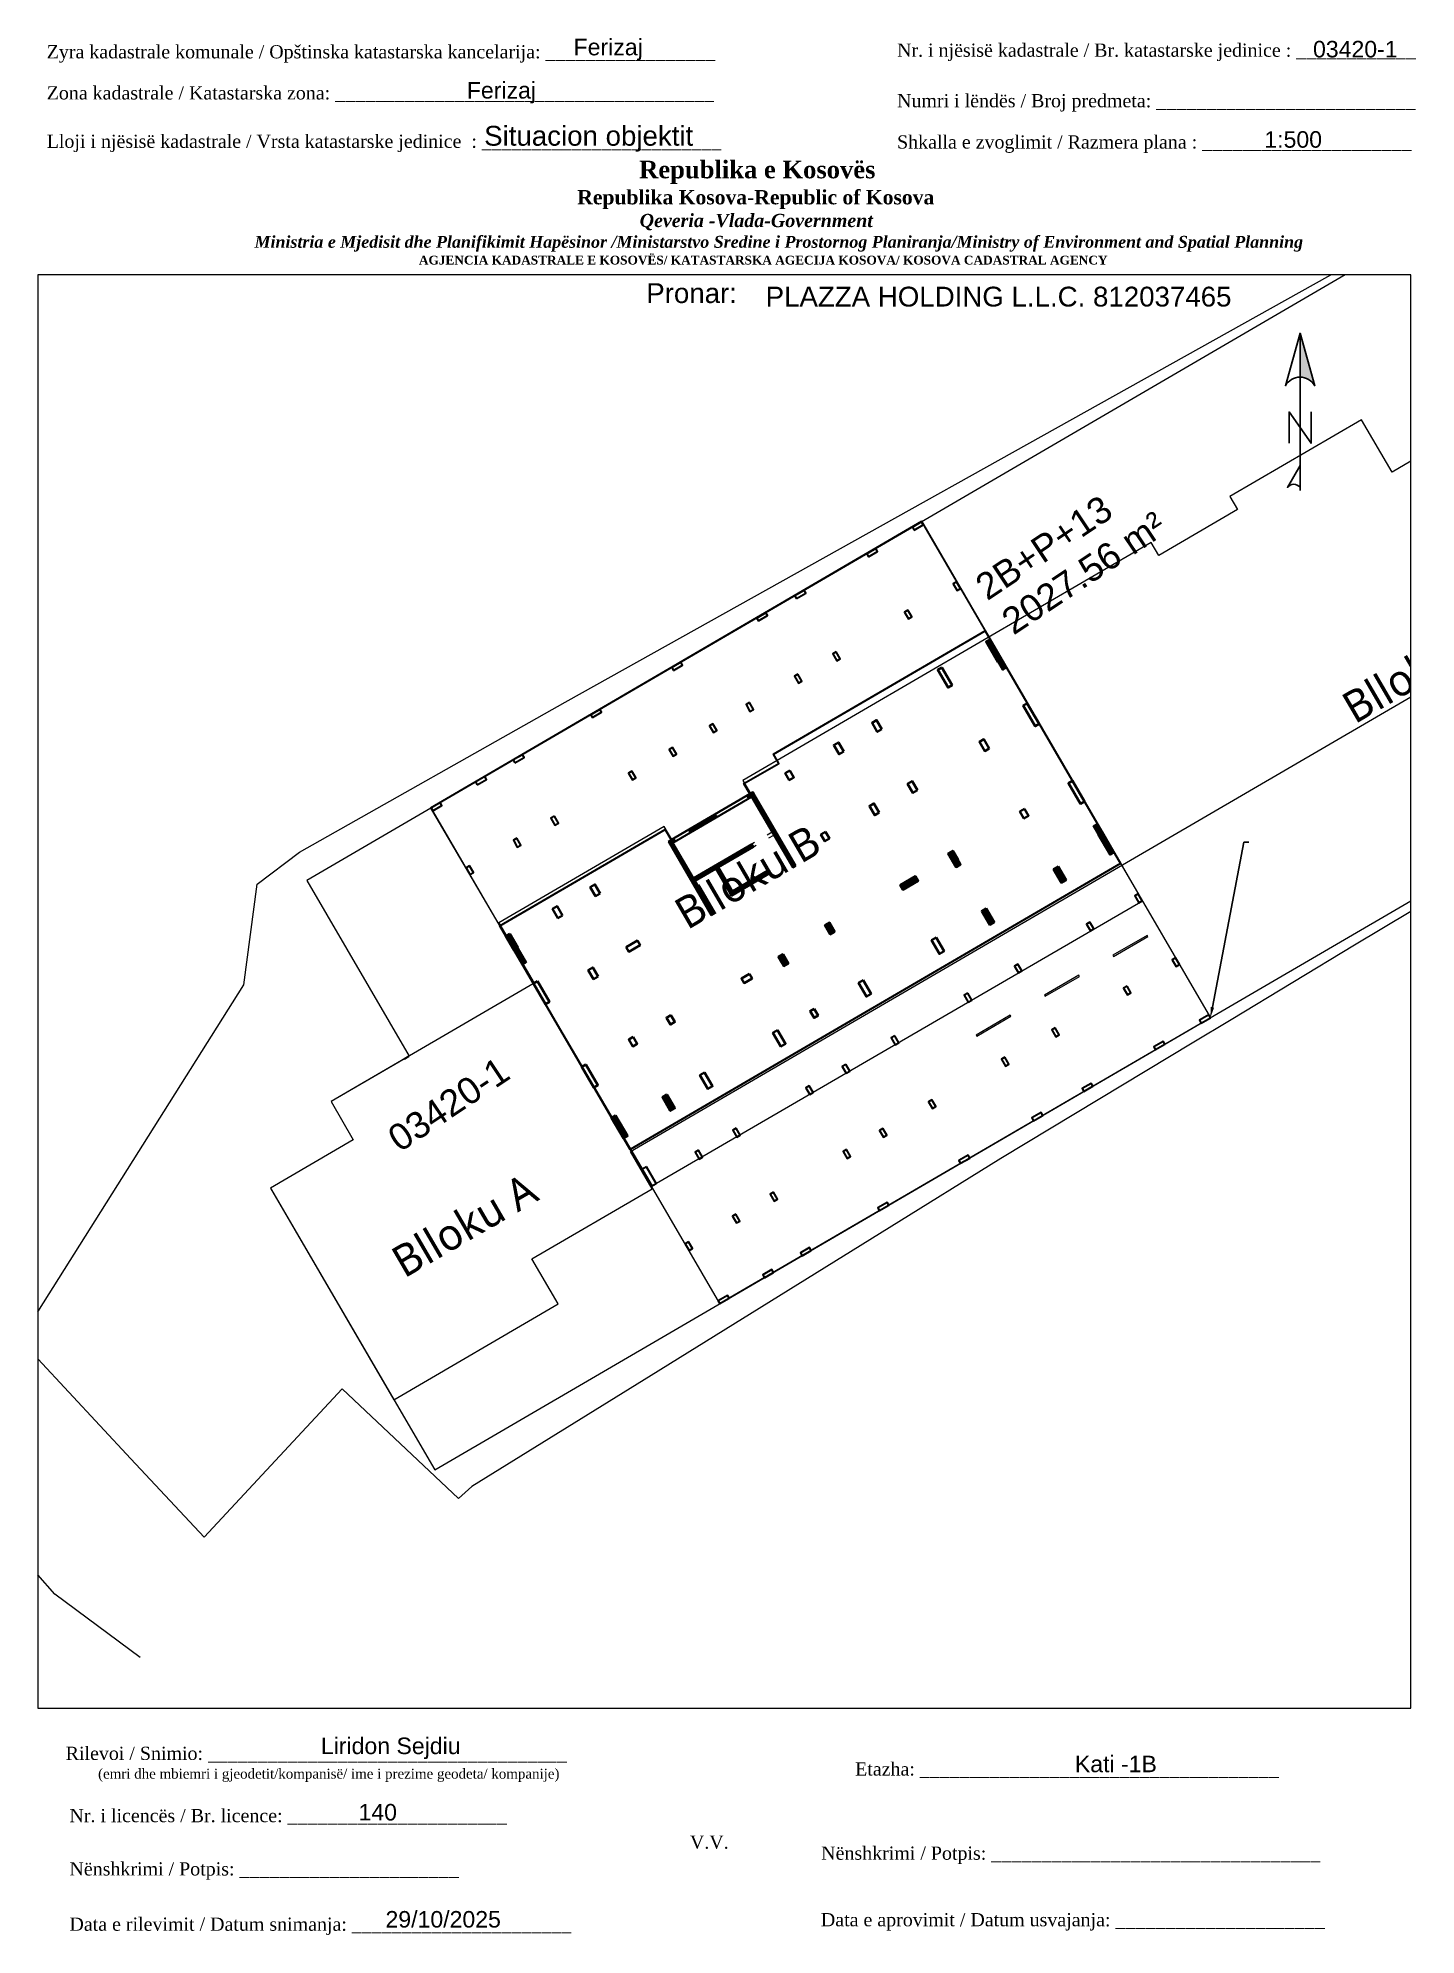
# Paper-space layout 'Layout1' of a CAD drawing. Header units: metres, sheet in millimetres. Extents: x 0 to 209, y 3 to 291.
# The model-space entities are those that its viewports show. They can reach past a viewport. Long polylines and large blocks are cut down to what shows.
import ezdxf
from ezdxf import colors
from ezdxf.entities.mleader import LeaderData, LeaderLine
from ezdxf.math import Vec2, Vec3

# ---------------------------------------------------------------- set-up
doc = ezdxf.new("R2010")
doc.units = ezdxf.units.M
doc.linetypes.add('Wipeout_Contour', pattern=[1, 0, -1])
for name, color, linetype, lineweight in [('asfalt pikat', 183, 'Continuous', 0), ('b1 projekt', 7, 'Continuous', 0), ('b2 projekt', 7, 'Continuous', 0), ('Drawing & Figure_Pen_No__101', 252, 'Continuous', 13), ('kati 0 ekzekutim', 1, 'Continuous', 0), ('kati 0 projekt', 1, 'Continuous', 0), ('Korniza e jashtme', 7, 'Continuous', 0), ('korniza txt', 7, 'Continuous', 0), ('Parc-Baz', 7, 'Continuous', 0), ('projekti b2', 5, 'Continuous', 0), ('shtyllat b', 30, 'Continuous', 0)]:
    doc.layers.add(name, color=color, linetype=linetype, lineweight=lineweight)
doc.styles.add('GENERATED_STYLE_2', font='Microsoft YaHei UI.ttf')
doc.styles.get("Standard").update_dxf_attribs({"font": 'arial.ttf'})
pattern_1 = [(44.99999999999999, (-8874.73587345965, 158530.7663315622), (-3.535533905932736, 3.53553390593274), []), (135.0000000000002, (-8874.73587345965, 158530.7663315622), (3.535533905932727, 3.535533905932748), [])]
pattern_2 = [(44.99999999999999, (-8874.73587345965, 158530.7663315632), (-3.535533905932736, 3.53553390593274), []), (135.0000000000002, (-8874.73587345965, 158530.7663315632), (3.535533905932727, 3.535533905932748), [])]

# ---------------------------------------------------------------- blocks, each defined once
blk = doc.blocks.new('*U34')
at = {"linetype": 'ByBlock', "lineweight": -2}
blk.add_hatch(color=0, dxfattribs=at).paths.add_polyline_path([(6.371596984390197e-13, 562.3726246389265), (3.406860799950416e-13, 300.7101121033027, -0.2691426359079254), (87.48018605494724, 249.9433887284017)])
at = {"color": 0, "linetype": 'ByBlock', "lineweight": -2}
for points in [[(87.48018605494718, 249.9433887284018, 0.580322535471221), (-87.48018605494667, 249.9433887284019), (6.371738216106301e-13, 562.3726246389267), (87.48018605494724, 249.9433887284017), (6.371738216106301e-13, 562.3726246389267), (3.398104433552013e-13, 299.9320664740858)], [(-3.932245327355855e-13, -356.1693289380162, 0.4999999999999977), (-74.98301661852638, -356.1693289380161), (-2.549374979130716e-13, -224.9490498555958)]]:
    blk.add_lwpolyline(points, format="xyb", dxfattribs=at)
for points in [[(-4.248604371427173e-13, -374.9150830926477), (6.371738216106301e-13, 562.3726246389267)], [(-65.61013954120824, -93.72877077315437), (-65.61013954120803, 93.72877077315451), (65.61013954120799, -93.72877077315451), (65.6101395412082, 93.72877077315437)]]:
    blk.add_lwpolyline(points, dxfattribs=at)
blk = doc.blocks.new('A$C36B1769B')
at = {"linetype": 'Continuous', "lineweight": 13}
h = blk.add_hatch(dxfattribs=at)
h.set_pattern_fill('GRID_5X5_DIAGONAL', scale=0.1, style=0, pattern_type=2)
h.set_pattern_definition([(44.99999999999999, (-13139.73587106145, 158435.5662664887), (-3.535533905932736, 3.53553390593274), []), (135.0000000000002, (-13139.73587106145, 158435.5662664887), (3.535533905932727, 3.535533905932748), [])])
h.paths.add_polyline_path([(35.00000307730807, 1870.000009497086), (3.077308065257967e-06, 1870.000009497086), (3.077308065257967e-06, 1620.000009497086), (35.00000307730807, 1620.000009497086)])
h = blk.add_hatch(dxfattribs=at)
h.set_pattern_fill('GRID_5X5_DIAGONAL', color=8, scale=0.1, style=0, pattern_type=2)
h.set_pattern_definition([(44.99999999999999, (-9049.733713562615, 158530.8152367384), (-3.535533905932736, 3.53553390593274), []), (135.0000000000002, (-9049.733713562615, 158530.8152367384), (3.535533905932727, 3.535533905932748), [])])
h.paths.add_polyline_path([(1424.999999832551, 1845.024462872123), (1474.999999832551, 1845.048915460193), (1474.999999832551, 1870.048915460193), (1424.999999832551, 1870.024462872123)])
h = blk.add_hatch(dxfattribs=at)
h.set_pattern_fill('GRID_5X5_DIAGONAL', color=8, scale=0.1, style=0, pattern_type=2)
h.set_pattern_definition(pattern_1)
h.paths.add_polyline_path([(1599.997839935517, 1844.975557695983), (1839.999999832551, 1845.000010284053), (1839.999999832551, 1870.000010284053), (1599.997839935517, 1869.975557695983)])
h = blk.add_hatch(dxfattribs=at)
h.set_pattern_fill('GRID_5X5_DIAGONAL', scale=0.1, style=0, pattern_type=2)
h.set_pattern_definition(pattern_2)
h.paths.add_polyline_path([(4300.000000679123, 1965.200074571574), (4265.000000679123, 1965.200074571574), (4265.000000679123, 1715.200074571574), (4300.000000679123, 1715.200074571574)])
h = blk.add_hatch(dxfattribs=at)
h.set_pattern_fill('GRID_5X5_DIAGONAL', color=8, scale=0.1, style=0, pattern_type=2)
h.set_pattern_definition(pattern_1)
h.paths.add_polyline_path([(1424.999999832551, 1845.000010284053), (1424.999999832551, 1225.000010284053), (1449.999999832551, 1225.000010284053), (1449.999999832551, 1845.000010284053)])
h = blk.add_hatch(dxfattribs=at)
h.set_pattern_fill('GRID_5X5_DIAGONAL', color=8, scale=0.1, style=0, pattern_type=2)
h.set_pattern_definition(pattern_1)
h.paths.add_polyline_path([(1449.999999832551, 1510.000010284053), (1959.999999832551, 1510.000010284053), (1959.999999832551, 1535.000010284053), (1449.999999832551, 1535.000010284053)])
h = blk.add_hatch(dxfattribs=at)
h.set_pattern_fill('GRID_5X5_DIAGONAL', color=8, scale=0.1, style=0, pattern_type=2)
h.set_pattern_definition(pattern_2)
h.paths.add_polyline_path([(1654.999999832551, 1300.000010284984), (1654.999999832551, 1510.000010284984), (1629.999999832551, 1510.000010284984), (1629.999999832551, 1300.000010284984)])
h = blk.add_hatch(dxfattribs=at)
h.set_pattern_fill('GRID_5X5_DIAGONAL', color=8, scale=0.1, style=0, pattern_type=2)
h.set_pattern_definition(pattern_2)
h.paths.add_polyline_path([(1654.999999832551, 1300.000010284984), (1629.999999832551, 1300.000010284984), (1629.999999832551, 1275.000010284984)])
h = blk.add_hatch(dxfattribs=at)
h.set_pattern_fill('GRID_5X5_DIAGONAL', color=8, scale=0.1, style=0, pattern_type=2)
h.set_pattern_definition(pattern_2)
h.paths.add_polyline_path([(1654.999999832551, 1300.000010284984), (1629.999999832551, 1275.000010284984), (1654.999999832551, 1275.000010284984)])
h = blk.add_hatch(dxfattribs=at)
h.set_pattern_fill('GRID_5X5_DIAGONAL', color=8, scale=0.1, style=0, pattern_type=2)
h.set_pattern_definition(pattern_2)
h.paths.add_polyline_path([(1654.999999832551, 1275.000010284984), (1959.999999832551, 1275.000010284984), (1959.999999832551, 1300.000010284984), (1654.999999832551, 1300.000010284984)])
h = blk.add_hatch(dxfattribs=at)
h.set_pattern_fill('GRID_5X5_DIAGONAL', scale=0.1, style=0, pattern_type=2)
h.set_pattern_definition(pattern_2)
h.paths.add_polyline_path([(2169.999999825101, 645.0000096004624), (2169.999999825101, 725.0000096004624), (2129.999999826032, 725.0000096004624), (2129.999999826032, 645.0000096004624)])
h = blk.add_hatch(dxfattribs=at)
h.set_pattern_fill('GRID_5X5_DIAGONAL', scale=0.1, style=0, pattern_type=2)
h.set_pattern_definition([(44.99999999999999, (-9924.735874315535, 158530.7663315632), (-3.535533905932736, 3.53553390593274), []), (135.0000000000002, (-9924.735874315535, 158530.7663315632), (3.535533905932727, 3.535533905932748), [])])
h.paths.add_polyline_path([(3249.999999823238, 725.0000096004624), (3209.999999823238, 725.0000096004624), (3209.999999823238, 605.0000096013937), (3249.999999823238, 605.0000096013937)])
h = blk.add_hatch(dxfattribs=at)
h.set_pattern_fill('GRID_5X5_DIAGONAL', scale=0.1, style=0, pattern_type=2)
h.set_pattern_definition(pattern_2)
h.paths.add_polyline_path([(1744.999999826032, 695.0000096013937), (1704.999999826032, 695.0000096013937), (1704.999999826032, 615.0000096041877), (1744.999999826032, 615.0000096041877)])
h = blk.add_hatch(dxfattribs=at)
h.set_pattern_fill('GRID_5X5_DIAGONAL', scale=0.1, style=0, pattern_type=2)
h.set_pattern_definition(pattern_2)
h.paths.add_polyline_path([(2774.999999824169, 700.0000096013937), (2774.999999824169, 660.0000096013937), (2909.999999823238, 660.0000096013937), (2909.999999823238, 700.0000096013937)])
h = blk.add_hatch(dxfattribs=at)
h.set_pattern_fill('GRID_5X5_DIAGONAL', scale=0.1, style=0, pattern_type=2)
h.set_pattern_definition(pattern_2)
h.paths.add_polyline_path([(4300.000000679123, 350.000009602325), (4265.000000679123, 350.000009602325), (4265.000000679123, 100.000009602325), (4300.000000679123, 100.000009602325)])
h = blk.add_hatch(dxfattribs=at)
h.set_pattern_fill('GRID_5X5_DIAGONAL', scale=0.1, style=0, pattern_type=2)
h.set_pattern_definition([(44.99999999999999, (-8874.47185604069, 158530.7663315632), (-3.535533905932736, 3.53553390593274), []), (135.0000000000002, (-8874.47185604069, 158530.7663315632), (3.535533905932727, 3.535533905932748), [])])
h.paths.add_polyline_path([(34.99999982882582, 280.0000001494009), (-1.711741788312793e-07, 280.0000001494009), (-1.711741788312793e-07, 100.0000001503322), (34.99999982882582, 100.0000001503322)])
h = blk.add_hatch(dxfattribs=at)
h.set_pattern_fill('GRID_5X5_DIAGONAL', scale=0.1, style=0, pattern_type=2)
h.set_pattern_definition(pattern_2)
h.paths.add_polyline_path([(449.9999998288258, 220.0000096013937), (409.9999998278945, 220.0000096013937), (409.9999998278945, 100.0000096013937), (449.9999998288258, 100.0000096013937)])
h = blk.add_hatch(dxfattribs=at)
h.set_pattern_fill('GRID_5X5_DIAGONAL', scale=0.1, style=0, pattern_type=2)
h.set_pattern_definition([(44.99999999999999, (-6074.735873463374, 158530.7663315632), (-3.535533905932736, 3.53553390593274), []), (135.0000000000002, (-6074.735873463374, 158530.7663315632), (3.535533905932727, 3.535533905932748), [])])
h.paths.add_polyline_path([(3249.999999825101, 220.0000096013937), (3209.999999824169, 220.0000096013937), (3209.999999824169, 100.0000096013937), (3249.999999825101, 100.0000096013937)])
h = blk.add_hatch(dxfattribs=at)
h.set_pattern_fill('GRID_5X5_DIAGONAL', scale=0.1, style=0, pattern_type=2)
h.set_pattern_definition([(44.99999999999999, (-5444.735873465237, 158530.7663315632), (-3.535533905932736, 3.53553390593274), []), (135.0000000000002, (-5444.735873465237, 158530.7663315632), (3.535533905932727, 3.535533905932748), [])])
h.paths.add_polyline_path([(3879.999999823238, 220.0000096013937), (3839.999999822307, 220.0000096013937), (3839.999999822307, 100.0000096013937), (3879.999999823238, 100.0000096013937)])
at = {"color": 1}
for points in [[(3.077308065257967e-06, 1870.000009497086), (35.00000307730807, 1870.000009497086), (35.00000307730807, 1620.000009497086), (3.077308065257967e-06, 1620.000009497086), (3.077308065257967e-06, 1870.000009497086)], [(4265.000000679123, 1965.200074571574), (4300.000000679123, 1965.200074571574), (4300.000000679123, 1715.200074571574), (4265.000000679123, 1715.200074571574), (4265.000000679123, 1965.200074571574)], [(4265.000000679123, 350.000009602325), (4300.000000679123, 350.000009602325), (4300.000000679123, 100.000009602325), (4265.000000679123, 100.000009602325), (4265.000000679123, 350.000009602325)]]:
    blk.add_lwpolyline(points, dxfattribs=at)
at = {"color": 7, "linetype": 'Continuous', "lineweight": 30, "flags": 128}
blk.add_lwpolyline([(1449.999999832551, 1845.000010284053), (2139.999999833482, 1845.000010284053)], dxfattribs=at)
at = {"color": 7, "linetype": 'Continuous', "lineweight": 35, "flags": 128}
for points in [[(2169.999999825101, 645.0000096004624), (2169.999999825101, 725.0000096004624), (2129.999999826032, 725.0000096004624), (2129.999999826032, 645.0000096004624)], [(3249.999999823238, 725.0000096004624), (3209.999999823238, 725.0000096004624), (3209.999999823238, 605.0000096013937), (3249.999999823238, 605.0000096013937)], [(1744.999999826032, 695.0000096013937), (1704.999999826032, 695.0000096013937), (1704.999999826032, 615.0000096041877), (1744.999999826032, 615.0000096041877)], [(2774.999999824169, 700.0000096013937), (2774.999999824169, 660.0000096013937), (2909.999999823238, 660.0000096013937), (2909.999999823238, 700.0000096013937)], [(34.99999982882582, 280.0000001494009), (-1.711741788312793e-07, 280.0000001494009), (-1.711741788312793e-07, 100.0000001503322), (34.99999982882582, 100.0000001503322)], [(449.9999998288258, 220.0000096013937), (409.9999998278945, 220.0000096013937), (409.9999998278945, 100.0000096013937), (449.9999998288258, 100.0000096013937)], [(3249.999999825101, 220.0000096013937), (3209.999999824169, 220.0000096013937), (3209.999999824169, 100.0000096013937), (3249.999999825101, 100.0000096013937)], [(3879.999999823238, 220.0000096013937), (3839.999999822307, 220.0000096013937), (3839.999999822307, 100.0000096013937), (3879.999999823238, 100.0000096013937)]]:
    blk.add_lwpolyline(points, close=True, dxfattribs=at)
at = {"color": 254, "linetype": 'Wipeout_Contour', "lineweight": 0, "ltscale": 29675067.69601341}
blk.add_wipeout([(2139.999999833482, 1845.000010284053), (2139.999999833482, 1225.000010284053), (2164.999999833482, 1225.000010284053), (2164.999999833482, 1845.000010284053)], dxfattribs=at)
at = {"linetype": 'Continuous', "lineweight": 13}
h = blk.add_hatch(dxfattribs=at)
h.set_pattern_fill('GRID_5X5_DIAGONAL', color=8, scale=0.1, style=0, pattern_type=2)
h.set_pattern_definition([(44.99999999999999, (-8359.784088932254, 158530.8152367384), (-3.535533905932736, 3.53553390593274), []), (135.0000000000002, (-8359.784088932254, 158530.8152367384), (3.535533905932727, 3.535533905932748), [])])
h.paths.add_polyline_path([(2114.949624462897, 1845.024462872123), (2164.949624462897, 1845.048915460193), (2164.949624462897, 1870.048915460193), (2114.949624462897, 1870.024462872123)])
h = blk.add_hatch(dxfattribs=at)
h.set_pattern_fill('GRID_5X5_DIAGONAL', color=8, scale=0.1, style=0, pattern_type=2)
h.set_pattern_definition(pattern_1)
h.paths.add_polyline_path([(2139.999999833482, 1845.000010284053), (2139.999999833482, 1225.000010284053), (2164.999999833482, 1225.000010284053), (2164.999999833482, 1845.000010284053)])
at = {"lineweight": 30}
blk.add_lwpolyline([(0.01200307729595806, 1960.000010284053), (1450.012003077296, 1960.000024192803), (1450.012003077296, 1870.000010284053), (2140.012003077296, 1870.000010284053), (2140.012003077296, 1960.000010284053), (2445.012003077296, 1960.000010284053), (2445.012003077296, 2040.000076042877), (4300.012003940632, 2040.000076042877), (4300.012003940632, -6.473233952419832e-06), (0.01200394063198473, -6.473233952419832e-06), (0.01200394063198473, 1960.000010284053)], dxfattribs=at)
blk.add_lwpolyline([(2114.949624462897, 1845.000010284053), (2114.949624462897, 1870.000010284053), (2164.949624462897, 1870.000010284053), (2164.949624462897, 1845.000010284053)], close=True, dxfattribs=at)
at = {"color": 7, "linetype": 'Continuous', "lineweight": 30, "flags": 128}
for points in [[(2164.999999833482, 1225.000010284053), (2164.999999833482, 1870.000010284053)], [(2139.999999833482, 1225.000010284053), (2164.999999833482, 1225.000010284053)]]:
    blk.add_lwpolyline(points, dxfattribs=at)

msp = doc.modelspace()

# ---------------------------------------------------------------- linework, layer by layer
at = {"color": 7, "linetype": 'Continuous', "lineweight": 30}
msp.add_line((7511178.521029162, 4693125.813886663), (7511178.175443814, 4693125.612464809), dxfattribs=at)
at = {"layer": 'asfalt pikat'}
msp.add_polyline3d([(7511158.190999999, 4693080.299, 623.6439999999999), (7511151.717, 4693085.089, 623.726), (7511147.241999999, 4693090.254, 623.794), (7511139.617999999, 4693101.488, 623.972)], dxfattribs=at)
at = {"layer": 'b1 projekt', "lineweight": 13}
msp.add_lwpolyline([(7511202.10613584, 4693107.09363712), (7511180.226686734, 4693144.632846046), (7511217.377112139, 4693166.285695564), (7511239.256561244, 4693128.746486636)], close=True, dxfattribs=at)
at = {"layer": 'kati 0 ekzekutim', "color": 4, "lineweight": 13}
msp.add_lwpolyline([(7511196.988, 4693116.012), (7511180.184, 4693144.662), (7511217.371, 4693166.378), (7511234.116, 4693137.564)], close=True, dxfattribs=at)
at = {"layer": 'kati 0 projekt'}
msp.add_lwpolyline([(7511174.332986208, 4693119.495437787), (7511168.069251693, 4693115.844666649), (7511177.410190259, 4693099.81814592), (7511189.851263028, 4693107.069332638), (7511187.862222143, 4693110.481988098), (7511196.977035803, 4693115.79448954), (7511195.340483224, 4693118.60237053), (7511263.507194033, 4693158.332831609), (7511255.752452702, 4693171.637867471), (7511253.030967928, 4693170.051670571), (7511250.714616585, 4693174.025902126), (7511240.735839527, 4693168.209846037), (7511241.314927363, 4693167.216288148), (7511235.35358001, 4693163.741761122), (7511234.774492194, 4693164.735319022), (7511203.844603132, 4693146.708062918), (7511204.423690967, 4693145.71450503), (7511198.46234355, 4693142.239977965), (7511197.883255801, 4693143.233535902), (7511185.355786766, 4693135.931993626), (7511188.02462636, 4693131.352987698), (7511172.646078165, 4693122.389715116)], close=True, dxfattribs=at)
at = {"layer": 'Parc-Baz', "flags": 128}
for points in [[(7511182.297, 4693092.338), (7511173.489, 4693100.651000001), (7511163.042, 4693089.418999999), (7511157.49, 4693095.35), (7511149.107000003, 4693104.338), (7511166.047999998, 4693131.246), (7511167.047999999, 4693138.865), (7511170.27, 4693141.29), (7511190.39, 4693152.64), (7511265.6, 4693194.598999999)], [(7511257.307999997, 4693138.521999999), (7511250.182999997, 4693134.226999999), (7511240.833, 4693128.591), (7511237.876, 4693126.808), (7511230.89, 4693122.597), (7511223.387, 4693118.074), (7511214.925, 4693112.833000001), (7511196.886, 4693101.661), (7511183.316000002, 4693093.257), (7511182.297, 4693092.338)]]:
    msp.add_lwpolyline(points, dxfattribs=at)
at = {"layer": 'projekti b2'}
msp.add_lwpolyline([(7511283.772204118, 4693158.222340645), (7511263.428596668, 4693193.12646126), (7511170.809485878, 4693139.144100471), (7511178.564227332, 4693125.839064394), (7511172.646078167, 4693122.389715112), (7511174.332986212, 4693119.495437784), (7511168.069251695, 4693115.844666644), (7511180.507051298, 4693094.50477112), (7511270.229648475, 4693146.798920465), (7511268.693806822, 4693149.43400878), (7511283.772204118, 4693158.222340645)], close=True, dxfattribs=at)
at = {"layer": 'shtyllat b', "linetype": 'Continuous', "lineweight": 30, "flags": 128}
for points in [[(7511216.811830102, 4693165.666860998), (7511217.503000806, 4693166.069704711), (7511217.377112147, 4693166.285695557), (7511216.685941441, 4693165.882851844)], [(7511213.355976575, 4693163.652642438), (7511214.047147279, 4693164.055486151), (7511213.92125862, 4693164.271476997), (7511213.230087914, 4693163.868633285)], [(7511207.913007271, 4693160.480248208), (7511208.604177976, 4693160.88309192), (7511208.478289317, 4693161.099082766), (7511207.787118611, 4693160.696239054)], [(7511220.020774008, 4693161.749887804), (7511219.761584992, 4693161.598821411), (7511220.063717774, 4693161.080443382), (7511220.322906788, 4693161.231509774)], [(7511216.348929632, 4693159.609780584), (7511216.089740619, 4693159.458714192), (7511216.391873403, 4693158.940336163), (7511216.651062418, 4693159.091402555)], [(7511205.018729943, 4693158.793340165), (7511205.709900647, 4693159.196183877), (7511205.584011988, 4693159.412174722), (7511204.892841282, 4693159.00933101)], [(7511198.582202751, 4693155.041858098), (7511199.273373455, 4693155.44470181), (7511199.147484795, 4693155.660692656), (7511198.45631409, 4693155.257848944)], [(7511210.90596033, 4693156.437386354), (7511210.646771315, 4693156.28631996), (7511210.9489041, 4693155.767941931), (7511211.208093115, 4693155.919008324)], [(7511208.011683002, 4693154.750478308), (7511207.752493988, 4693154.599411917), (7511208.054626771, 4693154.081033888), (7511208.313815785, 4693154.23210028)], [(7511204.339838631, 4693152.61037109), (7511204.080649616, 4693152.459304697), (7511204.382782401, 4693151.940926669), (7511204.641971414, 4693152.091993061)], [(7511192.448062741, 4693151.466620155), (7511193.139233447, 4693151.869463867), (7511193.013344787, 4693152.085454714), (7511192.322174082, 4693151.682611)], [(7511201.575155809, 4693150.998996242), (7511201.315966793, 4693150.84792985), (7511201.618099579, 4693150.329551822), (7511201.877288592, 4693150.480618213)], [(7511186.573111747, 4693148.042448604), (7511187.264282453, 4693148.445292316), (7511187.138393792, 4693148.661283161), (7511186.447223086, 4693148.258439449)], [(7511198.508085804, 4693149.211377271), (7511198.248896789, 4693149.060310878), (7511198.551029574, 4693148.54193285), (7511198.810218588, 4693148.692999242)], [(7511183.722032587, 4693146.380718292), (7511184.413203293, 4693146.783562005), (7511184.287314633, 4693146.999552849), (7511183.596143927, 4693146.596709137)], [(7511195.441015801, 4693147.423758299), (7511195.181826785, 4693147.272691906), (7511195.483959569, 4693146.754313879), (7511195.743148585, 4693146.90538027)], [(7511180.3525754, 4693144.416855196), (7511181.043746105, 4693144.819698908), (7511180.917857444, 4693145.035689755), (7511180.22668674, 4693144.632846043)], [(7511189.566064807, 4693143.999586748), (7511189.306875792, 4693143.848520356), (7511189.609008575, 4693143.330142327), (7511189.868197589, 4693143.48120872)], [(7511186.714985647, 4693142.337856437), (7511186.455796633, 4693142.186790043), (7511186.757929415, 4693141.668412017), (7511187.017118429, 4693141.819478407)], [(7511183.129537612, 4693140.248104682), (7511182.870348599, 4693140.097038289), (7511183.172481382, 4693139.578660261), (7511183.431670398, 4693139.729726652)], [(7511233.792993406, 4693138.120489317), (7511233.53380439, 4693137.969422925), (7511233.835937176, 4693137.451044897), (7511234.09512619, 4693137.602111288)], [(7511230.121149033, 4693135.980382098), (7511229.861960019, 4693135.829315706), (7511230.164092802, 4693135.310937677), (7511230.423281818, 4693135.462004068)], [(7511224.678179729, 4693132.807987867), (7511224.418990715, 4693132.656921475), (7511224.721123499, 4693132.138543447), (7511224.980312514, 4693132.289609838)], [(7511236.612899387, 4693133.282294381), (7511236.353710374, 4693133.131227988), (7511236.655843157, 4693132.61284996), (7511236.915032173, 4693132.763916351)], [(7511232.941055018, 4693131.142187161), (7511232.681866002, 4693130.99112077), (7511232.983998788, 4693130.47274274), (7511233.243187801, 4693130.623809132)], [(7511220.876740851, 4693130.592347451), (7511220.617551836, 4693130.44128106), (7511220.91968462, 4693129.92290303), (7511221.178873634, 4693130.073969422)], [(7511227.498085712, 4693127.96979293), (7511227.238896699, 4693127.818726537), (7511227.541029482, 4693127.300348509), (7511227.800218497, 4693127.451414901)], [(7511238.565390542, 4693128.343642915), (7511239.256561248, 4693128.746486627), (7511239.130672587, 4693128.962477472), (7511238.439501883, 4693128.559633762)], [(7511215.347375209, 4693127.369597756), (7511215.088186194, 4693127.218531365), (7511215.390318978, 4693126.700153335), (7511215.649507993, 4693126.851219727)], [(7511235.109537015, 4693126.329424355), (7511235.800707718, 4693126.732268067), (7511235.67481906, 4693126.948258912), (7511234.983648354, 4693126.5454152)], [(7511211.632332698, 4693125.204312823), (7511211.373143685, 4693125.053246431), (7511211.67527647, 4693124.534868401), (7511211.934465484, 4693124.685934794)], [(7511223.696646834, 4693125.754152514), (7511223.43745782, 4693125.603086123), (7511223.739590604, 4693125.084708094), (7511223.998779617, 4693125.235774486)], [(7511208.867649878, 4693123.592937975), (7511208.608460864, 4693123.441871583), (7511208.910593648, 4693122.923493555), (7511209.169782663, 4693123.074559947)], [(7511229.66656771, 4693123.157030123), (7511230.357738417, 4693123.559873836), (7511230.231849756, 4693123.775864681), (7511229.540679052, 4693123.373020968)], [(7511218.167281193, 4693122.53140282), (7511217.908092177, 4693122.380336427), (7511218.210224963, 4693121.861958398), (7511218.469413976, 4693122.013024791)], [(7511225.865128834, 4693120.94138971), (7511226.55629954, 4693121.344233422), (7511226.430410879, 4693121.560224266), (7511225.739240174, 4693121.157380555)], [(7511203.338284207, 4693120.370188262), (7511203.079095191, 4693120.219121872), (7511203.381227975, 4693119.700743841), (7511203.640416989, 4693119.851810234)], [(7511214.452238651, 4693120.366117869), (7511214.193049638, 4693120.215051477), (7511214.495182421, 4693119.696673447), (7511214.754371435, 4693119.847739839)], [(7511200.487205046, 4693118.708457951), (7511200.228016033, 4693118.557391558), (7511200.530148816, 4693118.03901353), (7511200.78933783, 4693118.190079921)], [(7511211.700792498, 4693118.762457913), (7511211.441603483, 4693118.611391522), (7511211.743736266, 4693118.093013493), (7511212.002925282, 4693118.244079885)], [(7511220.33576319, 4693117.718640014), (7511221.026933895, 4693118.121483725), (7511220.901045235, 4693118.337474572), (7511220.209874528, 4693117.934630858)], [(7511196.532853338, 4693117.445404237), (7511196.187267983, 4693117.243982381), (7511196.917422209, 4693115.991235483), (7511197.263007562, 4693116.19265734)], [(7511206.158190189, 4693115.531993326), (7511205.899001173, 4693115.380926934), (7511206.201133957, 4693114.862548904), (7511206.460322972, 4693115.013615297)], [(7511203.30711103, 4693113.870263013), (7511203.047922015, 4693113.719196622), (7511203.350054799, 4693113.200818594), (7511203.609243812, 4693113.351884985)], [(7511214.201623181, 4693114.143402072), (7511214.892793885, 4693114.546245784), (7511214.766905226, 4693114.762236628), (7511214.07573452, 4693114.359392915)], [(7511199.721662996, 4693111.780511258), (7511199.462473983, 4693111.629444866), (7511199.764606764, 4693111.111066838), (7511200.02379578, 4693111.262133229)], [(7511208.326672186, 4693110.71923052), (7511209.017842893, 4693111.122074232), (7511208.891954233, 4693111.338065077), (7511208.200783527, 4693110.935221365)], [(7511205.475593028, 4693109.057500207), (7511206.166763732, 4693109.46034392), (7511206.040875073, 4693109.676334764), (7511205.349704367, 4693109.273491053)], [(7511202.10613584, 4693107.093637113), (7511202.797306545, 4693107.496480825), (7511202.671417885, 4693107.71247167), (7511201.98024718, 4693107.309627959)]]:
    msp.add_lwpolyline(points, close=True, dxfattribs=at)
at = {"layer": 'shtyllat b', "linetype": 'Continuous', "lineweight": 35, "flags": 128}
for points in [[(7511222.562717512, 4693157.388601213), (7511222.260330328, 4693157.212357089), (7511223.166728679, 4693155.657223002), (7511223.469115863, 4693155.833467126)], [(7511218.912472213, 4693155.261082862), (7511218.61008503, 4693155.084838737), (7511219.391602158, 4693153.743967008), (7511219.693989342, 4693153.920211132)], [(7511225.383630931, 4693152.548677788), (7511225.081243748, 4693152.372433663), (7511225.987642099, 4693150.817299576), (7511226.290029283, 4693150.993543701)], [(7511214.373330053, 4693150.587613083), (7511213.97048634, 4693151.278783789), (7511213.624900988, 4693151.077361933), (7511214.027744702, 4693150.386191228)], [(7511211.479052725, 4693148.900705041), (7511211.076209013, 4693149.591875746), (7511210.730623662, 4693149.390453889), (7511211.133467373, 4693148.699283184)], [(7511222.51031668, 4693149.137803223), (7511222.107472968, 4693149.828973928), (7511221.761887616, 4693149.627552073), (7511222.164731327, 4693148.936381368)], [(7511207.404364636, 4693147.451768536), (7511207.058779282, 4693147.25034668), (7511207.360912068, 4693146.731968652), (7511207.70649742, 4693146.933390507)], [(7511217.067347377, 4693145.965408993), (7511216.664503665, 4693146.656579697), (7511216.318918313, 4693146.455157842), (7511216.721762024, 4693145.763987137)], [(7511228.807802483, 4693146.673726793), (7511228.505415297, 4693146.497482669), (7511229.411813648, 4693144.942348582), (7511229.714200833, 4693145.118592707)], [(7511214.173070047, 4693144.278500949), (7511213.770226336, 4693144.969671655), (7511213.424640985, 4693144.768249799), (7511213.827484696, 4693144.077079093)], [(7511225.179156273, 4693144.558797301), (7511224.833570919, 4693144.357375445), (7511225.135703702, 4693143.838997416), (7511225.481289056, 4693144.040419272)], [(7511210.098887951, 4693142.828696298), (7511209.753302597, 4693142.627274443), (7511210.055435383, 4693142.108896415), (7511210.401020735, 4693142.310318272)], [(7511231.048620629, 4693142.829089745), (7511230.746233445, 4693142.652845621), (7511231.652631798, 4693141.097711533), (7511231.95501898, 4693141.273955658)], [(7511220.13903068, 4693140.695232365), (7511219.736186967, 4693141.386403072), (7511219.390601616, 4693141.184981215), (7511219.793445327, 4693140.493810508)], [(7511215.758249565, 4693138.778527685), (7511215.959671423, 4693138.432942332), (7511217.126021985, 4693139.112741097), (7511216.92460013, 4693139.45832645)], [(7511227.722107203, 4693140.195782224), (7511227.37652185, 4693139.994360369), (7511227.980787418, 4693138.95760431), (7511228.32637277, 4693139.159026166)], [(7511193.033434529, 4693138.14981348), (7511192.630590818, 4693138.840984185), (7511192.285005463, 4693138.639562328), (7511192.687849176, 4693137.948391624)], [(7511190.182355369, 4693136.488083168), (7511189.779511658, 4693137.179253873), (7511189.433926305, 4693136.977832017), (7511189.836770017, 4693136.286661312)], [(7511222.279137914, 4693137.023387969), (7511221.933552562, 4693136.821966112), (7511222.537818127, 4693135.785210053), (7511222.883403481, 4693135.98663191)], [(7511186.201685164, 4693135.093944277), (7511185.891676441, 4693134.913257994), (7511186.495942008, 4693133.876501936), (7511186.805950731, 4693134.057188218)], [(7511210.808226159, 4693135.256842254), (7511210.405382448, 4693135.94801296), (7511210.059797094, 4693135.746591104), (7511210.462640806, 4693135.055420398)], [(7511194.997043225, 4693134.085734138), (7511195.198465081, 4693133.740148786), (7511196.062428462, 4693134.243703426), (7511195.861006606, 4693134.589288779)], [(7511218.47769902, 4693134.807747578), (7511218.132113667, 4693134.606325722), (7511218.736379235, 4693133.569569663), (7511219.081964588, 4693133.77099152)], [(7511192.876372692, 4693131.865879077), (7511192.473528981, 4693132.557049782), (7511192.127943628, 4693132.355627926), (7511192.530787341, 4693131.66445722)], [(7511206.841406298, 4693133.523538993), (7511206.539019115, 4693133.347294869), (7511206.790796435, 4693132.91531318), (7511207.093183617, 4693133.091557303)], [(7511188.28381538, 4693131.504054083), (7511187.981428198, 4693131.32780996), (7511188.887826548, 4693129.772675873), (7511189.190213731, 4693129.948919997)], [(7511204.335912492, 4693132.063230539), (7511203.731138125, 4693131.71074229), (7511203.932559981, 4693131.365156938), (7511204.537334347, 4693131.717645186)], [(7511212.948333378, 4693131.584997883), (7511212.602748026, 4693131.383576027), (7511213.207013592, 4693130.346819969), (7511213.552598945, 4693130.548241825)], [(7511209.233290832, 4693129.419712941), (7511208.930903647, 4693129.243468817), (7511209.233036432, 4693128.725090788), (7511209.535423615, 4693128.901334913)], [(7511198.396291444, 4693128.948603466), (7511198.050706091, 4693128.74718161), (7511198.352838874, 4693128.228803582), (7511198.698424228, 4693128.430225437)], [(7511195.545212284, 4693127.286873155), (7511195.199626931, 4693127.085451298), (7511195.501759715, 4693126.56707327), (7511195.847345067, 4693126.768495125)], [(7511206.468608017, 4693127.808338083), (7511206.123022665, 4693127.606916226), (7511206.727288232, 4693126.57016017), (7511207.072873585, 4693126.771582026)], [(7511191.955791542, 4693125.194805826), (7511191.653404359, 4693125.018561702), (7511192.559802711, 4693123.463427615), (7511192.862189894, 4693123.639671739)], [(7511200.939242378, 4693124.585588385), (7511200.593657024, 4693124.384166528), (7511201.197922592, 4693123.347410471), (7511201.543507945, 4693123.548832327)], [(7511198.088163215, 4693122.923858076), (7511197.742577863, 4693122.722436221), (7511198.346843432, 4693121.685680164), (7511198.692428783, 4693121.887102019)], [(7511194.198301431, 4693121.351154798), (7511193.895914247, 4693121.174910674), (7511194.802312599, 4693119.619776587), (7511195.104699782, 4693119.79602071)]]:
    msp.add_lwpolyline(points, close=True, dxfattribs=at)
at = {"layer": 'shtyllat b'}
for points in [[(7511222.260330328, 4693157.212357089), (7511222.562717512, 4693157.388601213), (7511223.821604111, 4693155.228692758), (7511223.519216928, 4693155.052448635), (7511222.260330328, 4693157.212357089)], [(7511230.368903328, 4693143.269914652), (7511230.67129051, 4693143.446158776), (7511231.93017711, 4693141.286250322), (7511231.627789928, 4693141.110006198), (7511230.368903328, 4693143.269914652)], [(7511185.891676441, 4693134.913257994), (7511186.194063623, 4693135.089502117), (7511187.452950223, 4693132.929593663), (7511187.150563042, 4693132.75334954), (7511185.891676441, 4693134.913257994)]]:
    msp.add_lwpolyline(points, dxfattribs=at)
at = {"layer": 'shtyllat b', "linetype": 'Continuous', "lineweight": 30, "flags": 128}
for points in [[(7511204.380492803, 4693145.689327293), (7511198.41914547, 4693142.214800277)], [(7511198.54503413, 4693141.998809434), (7511204.506381462, 4693145.473336447)], [(7511204.596483648, 4693145.815215952), (7511204.380492803, 4693145.689327293)], [(7511204.506381462, 4693145.473336447), (7511207.62842023, 4693140.116763482)], [(7511207.844411075, 4693140.242652141), (7511204.596483648, 4693145.815215952)], [(7511198.203154624, 4693142.088911618), (7511198.41914547, 4693142.214800277)], [(7511198.203154624, 4693142.088911618), (7511201.451082051, 4693136.516347807)], [(7511200.106053513, 4693139.320522949), (7511198.54503413, 4693141.998809434)], [(7511204.512266759, 4693141.888651613), (7511200.106053513, 4693139.320522949)], [(7511202.003067106, 4693140.136819116), (7511204.638155418, 4693141.672660766)], [(7511204.638155418, 4693141.672660766), (7511204.512266759, 4693141.888651613)], [(7511200.231942172, 4693139.104532104), (7511201.787076259, 4693140.010930456)], [(7511201.787076259, 4693140.010930456), (7511202.844541004, 4693138.196607355)], [(7511203.060531847, 4693138.322496015), (7511202.003067106, 4693140.136819116)], [(7511202.970429664, 4693137.980616508), (7511205.821508823, 4693139.64234682)], [(7511205.695620162, 4693139.858337666), (7511203.060531847, 4693138.322496015)], [(7511205.695620162, 4693139.858337666), (7511205.821508823, 4693139.64234682)], [(7511207.62842023, 4693140.116763482), (7511207.844411075, 4693140.242652141)], [(7511201.667072898, 4693136.642236467), (7511200.231942172, 4693139.104532104)], [(7511202.970429664, 4693137.980616508), (7511202.844541004, 4693138.196607355)], [(7511201.451082051, 4693136.516347807), (7511201.667072898, 4693136.642236467)]]:
    msp.add_lwpolyline(points, dxfattribs=at)
at = {"layer": 'shtyllat b', "linetype": 'Continuous', "lineweight": 13, "flags": 128}
for points in [[(7511206.067400848, 4693142.795049964), (7511205.678617325, 4693142.568450376)], [(7511205.804505983, 4693142.352459531), (7511206.193289506, 4693142.579059118)], [(7511206.193289506, 4693142.579059118), (7511206.067400848, 4693142.795049964)], [(7511204.728257612, 4693142.014540276), (7511204.512266759, 4693141.888651613)], [(7511204.512266759, 4693141.888651613), (7511204.638155418, 4693141.672660766)], [(7511204.638155418, 4693141.672660766), (7511204.854146273, 4693141.798549432)]]:
    msp.add_lwpolyline(points, dxfattribs=at)
for points in [[(7511234.464871677, 4693134.981846363), (7511231.872981532, 4693133.471182444), (7511231.923336995, 4693133.384786107), (7511234.515227139, 4693134.895450025)], [(7511229.281091385, 4693131.960518525), (7511226.689201241, 4693130.449854605), (7511226.739556707, 4693130.363458266), (7511229.33144685, 4693131.874122187)], [(7511224.097311096, 4693128.939190685), (7511221.505420952, 4693127.428526765), (7511221.555776416, 4693127.342130427), (7511224.147666561, 4693128.852794347)]]:
    msp.add_lwpolyline(points, close=True, dxfattribs=at)

# ---------------------------------------------------------------- texts
msp.add_text('2B+P+13', height=2, rotation=33.79361111111112).set_placement((7511222.353715378, 4693160.275886868))
at = {"color": 0}
msp.add_text('2027.56 m²', height=2, rotation=33.79361111111112, dxfattribs=at).set_placement((7511224.340184553, 4693157.670617785))
at = {"layer": 'Drawing & Figure_Pen_No__101', "color": 252, "linetype": 'Continuous', "lineweight": 13, "char_height": 2.399999999999999, "attachment_point": 8, "rotation": 30.235453063140568, "style": 'GENERATED_STYLE_2'}
for s, insert in [('\\A1;Blloku C', (7511255.356872786, 4693153.916156509)), ('\\A1;Blloku B', (7511204.815636326, 4693138.340490504)), ('\\A1;Blloku A', (7511183.367384661, 4693111.957618048))]:
    msp.add_mtext(s, dxfattribs=dict(at, insert=insert))
at = {"layer": 'Parc-Baz'}
msp.add_text('03420-1', height=2, rotation=33.79361111111112, dxfattribs=at).set_placement((7511177.843665711, 4693118.509400949))

# ---------------------------------------------------------------- leaders
at = {"layer": 'b2 projekt'}
ml = msp.add_multileader_mtext('Standard', dxfattribs=at)
ml.set_content('', color=256)
ml.set_leader_properties()
ml.build(insert=Vec2(0, 0))
ml.multileader.update_dxf_attribs({"text_right_attachment_type": 6, "dogleg_length": 0.36, "arrow_head_size": 0.8})
ctx = ml.context
ctx.base_point, ctx.char_height, ctx.arrow_head_size, ctx.landing_gap_size, ctx.plane_origin = Vec3(7511242.158427412, 4693142.031529038), 1.3, 0.8, 0.3, Vec3(7511239.256561244, 4693128.746486636)
ctx.right_attachment = 6
notes = []
notes.append((ctx, [(0, (1, 1, 0), (7511241.798427411, 4693142.031529038), (1, 0), 0.36, [(0, [(7511239.256561244, 4693128.746486636)], 0, [])])]))
ctx.mtext.insert, ctx.mtext.flow_direction = Vec3(7511242.458427412, 4693142.693057005), 5
for ctx, leaders in notes:
    for number, flags, end, landing, length, lines in leaders:
        leader = LeaderData()
        leader.index, (leader.has_last_leader_line, leader.has_dogleg_vector, leader.attachment_direction) = number, flags
        leader.last_leader_point, leader.dogleg_vector, leader.dogleg_length = Vec3(end), Vec3(landing), length
        for number, points, colour, breaks in lines:
            line = LeaderLine()
            line.index, line.vertices, line.color, line.breaks = number, Vec3.list(points), colors.encode_raw_color(colour), breaks
            leader.lines.append(line)
        ctx.leaders.append(leader)

# ---------------------------------------------------------------- next in the draw order: block references
at = {"layer": 'kati 0 projekt', "color": 0, "xscale": 0.0100000000002889, "yscale": 0.0100000000002889, "zscale": 0.0100000000002889, "rotation": 30.2354530583846}
msp.add_blockref('A$C36B1769B', (7511195.308148256, 4693118.757142674), dxfattribs=at)

psp = doc.layouts.get("Layout1")

# ---------------------------------------------------------------- block references
at = {"xscale": 0.0254, "yscale": 0.0254, "zscale": 0.0254}
psp.add_blockref('*U34', (191.2104732352757, 231.5856342220479), dxfattribs=at)

# ---------------------------------------------------------------- texts
psp.add_text('1:500', height=2.5).set_placement((185.7978745086084, 273.9726318381448))
for s, insert, char_height, width, attachment_point in [('Ferizaj', (86.39174761792978, 288.8354735870184), 2.5, 9.973472348059943, 5), ('03420-1', (193.1740408653868, 290.1487421128255), 2.5, 12.81718963165076, 1), ('{\\fTimes New Roman|b0|i0|c0|p18;Zyra kadastrale komunale / Opštinska katastarska kancelarija: _________________}', (1.329967921648631, 289.5028179850435), 2, 100.6873395261896, 1), ('{\\fTimes New Roman|b0|i0|c0|p18;Nr. i njësisë kadastrale / Br. katastarske jedinice : ____________}', (130.1573260375442, 289.7466491221834), 2, 79.94836673526106, 1), ('{\\fTimes New Roman|b0|i0|c0|p18;Zona kadastrale / Katastarska zona: ______________________________________}', (1.329967921648631, 283.2777574743742), 2, 100.6873395261896, 1), ('Ferizaj', (64.9841860740385, 283.9211616427751), 2.5, 10.47919508867668, 1), ('{\\fTimes New Roman|b0|i0|c0|p18;Numri i lëndës / Broj predmeta: __________________________}', (130.1573260375442, 282.0911488100967), 2, 79.94836673526106, 1), ('{\\fTimes New Roman|b0|i0|c0|p18;Lloji i njësisë kadastrale / Vrsta katastarske jedinice  : ________________________}', (1.329967921648631, 275.9513750275999), 2, 100.6873395261896, 1), ('Situacion objektit', (83.43925144176364, 275.323907237528), 3, 39.10590705560109, 5), ('{\\fTimes New Roman|b0|i0|c0|p18;Shkalla e zvoglimit / Razmera plana : _____________________}', (130.1573260375442, 275.8443402240098), 2, 79.94836673526106, 1), ('\\pi77.297;{\\fBook Antiqua|b1|i0|c0|p18;\\H1.333x;Republika e Kosovës\\fTimes New Roman|b1|i0|c0|p18;\\P\\pi67.927;\\fBook Antiqua|b1|i0|c0|p18;\\H0.8125x;Republika Kosova-Republic of Kosova\\fTimes New Roman|b1|i0|c0|p18;\\P\\pi77.378;\\fBook Antiqua|b1|i1|c0|p18;\\H0.9233x;Qeveria -Vlada-Government \\P\\pi13.032,l6,t23.033;\\fTimes New Roman|b1|i1|c0|p18;\\H0.9x;Ministria e Mjedisit dhe Planifikimit Hapësinor /Ministarstvo Sredine i Prostornog Planiranja/Ministry of Environment and Spatial Planning\\P\\pi43.931,l0,tz;\\fBook Antiqua|b1|i0|c0|p18;\\H0.7406x;AGJENCIA KADASTRALE E KOSOVËS/ KATASTARSKA AGECIJA KOSOVA/ KOSOVA CADASTRAL AGENCY}', (13.78424977396799, 272.0079040443859), 2, 191.82371987901, 1), ('Pronar:  ', (92.16103124640493, 253.4524790500739), 3, 16.07230559345156, 1)]:
    psp.add_mtext(s, dxfattribs=dict(insert=insert, char_height=char_height, width=width, attachment_point=attachment_point))
at = {"color": 1, "insert": (110.2438411209962, 252.9230672172032), "char_height": 3, "width": 97.92769440654844, "attachment_point": 1}
psp.add_mtext('PLAZZA HOLDING L.L.C. 812037465', dxfattribs=at)
at = {"layer": 'korniza txt'}
for s, p in [('Liridon Sejdiu', (42.86469249356051, 30.70390057282651)), ('Kati -1B', (157.0969235058151, 27.96328396813038))]:
    psp.add_text(s, height=2.5, dxfattribs=at).set_placement(p)
for s, insert, char_height, width, attachment_point in [('{\\fTimes New Roman|b0|i0|c0|p18;Rilevoi / Snimio: ____________________________________\\P     \\H0.75x;(emri dhe mbiemri i gjeodetit/kompanisë/ ime i prezime geodeta/ kompanije)}', (42.17377507135325, 29.15860626736797), 2, 74.7958215483859, 5), ('{\\fTimes New Roman|b0|i0|c0|p18;Etazha: ____________________________________\\P     }', (155.8898361273833, 26.59219252672521), 2, 74.7958215483859, 5), ('140', (48.5652213178815, 23.15408723169902), 2.5, 5.827080491132335, 1), ('{\\fTimes New Roman|b0|i0|c0|p18;Nr. i licencës / Br. licence: ______________________\\P                                }', (4.775864297160297, 22.39397441271581), 2, 83.34402442406417, 1), ('{\\fTimes New Roman|b0|i0|c0|p18;V.V.                                 }', (101.7135340662081, 17.34989726081042), 2, 5.70755248322007, 5), ('{\\fTimes New Roman|b0|i0|c0|p18;Nënshkrimi / Potpis: ______________________\\P                                 }', (4.775864297160297, 14.32299382462634), 2, 83.34402442406417, 1), ('{\\fTimes New Roman|b0|i0|c0|p18; Nënshkrimi / Potpis: _________________________________}', (117.9123355070715, 16.70639867596731), 2, 83.34402442406417, 1), ('{\\fTimes New Roman|b0|i0|c0|p18;Data e rilevimit / Datum snimanja: ______________________\\P                                 }', (4.775864297160297, 5.951444335737278), 2, 83.34402442406417, 1), ('29/10/2025', (52.65621499906701, 6.938709729309757), 2.5, 17.47953615279672, 1), ('{\\fTimes New Roman|b0|i0|c0|p18; Data e aprovimit / Datum usvajanja: _____________________}', (117.8622164535068, 6.626660492972078), 2, 83.34402442406417, 1)]:
    psp.add_mtext(s, dxfattribs=dict(at, insert=insert, char_height=char_height, width=width, attachment_point=attachment_point))

# ---------------------------------------------------------------- viewports
at = {"layer": 'Korniza e jashtme', "view_target_point": (7499131.095200764, 4689980.515893505), "view_twist_angle": 360}
psp.add_viewport(center=(104, 146.1852257179294), size=(208, 217.0606029545164), view_center_point=(12071.3489029052, 3150.21050049956), view_height=108.5303014772582, dxfattribs=at)

doc.saveas('drawing.dxf')
